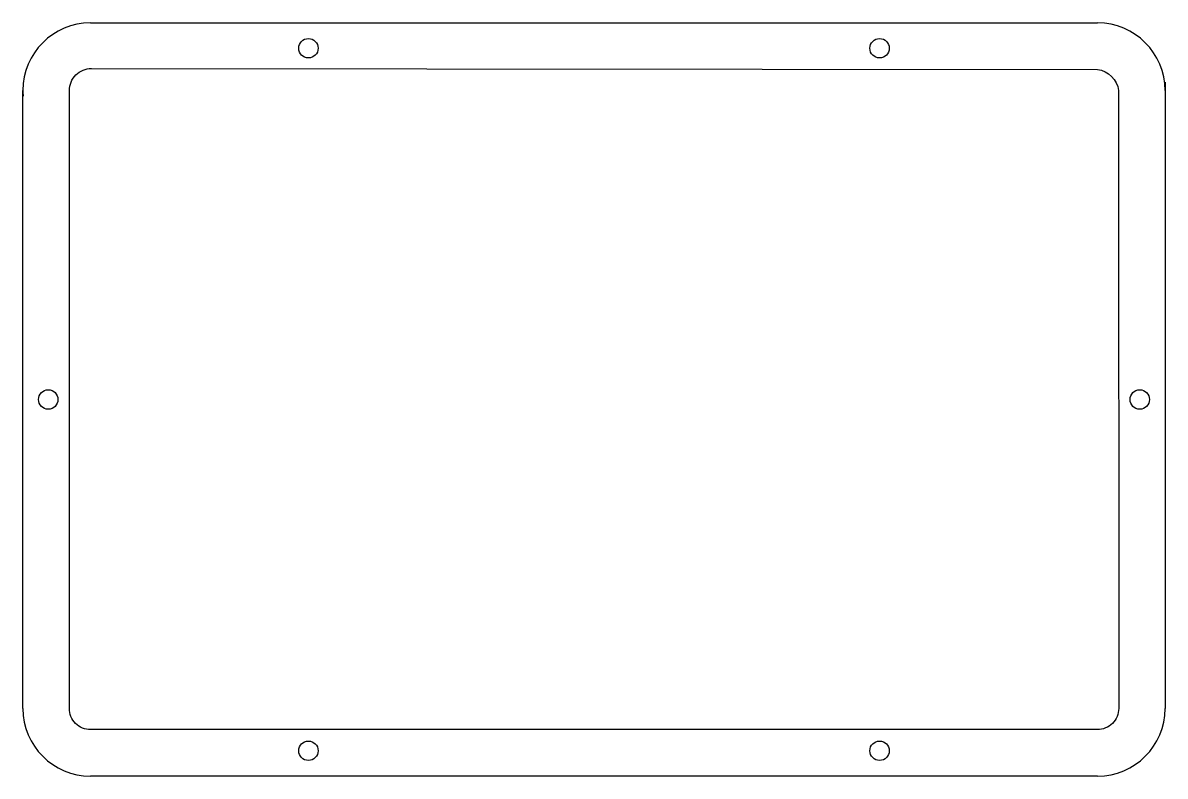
# Model space of a CAD drawing. Header units: millimetres. Extents: x -68 to 68, y -45 to 45.
import ezdxf

# ---------------------------------------------------------------- set-up
doc = ezdxf.new("R2010")
doc.units = ezdxf.units.MM
doc.layers.get('0').update_dxf_attribs({"linetype": 'CONTINUOUS'})

msp = doc.modelspace()

# ---------------------------------------------------------------- linework, layer by layer
for p, q in [((-59.5, 44.5), (59.5, 44.5)), ((-67.5, -36.5), (-67.5, 36.5)), ((67.5, 37.5), (67.5, -36.5)), ((59.5, -44.5), (-59.5, -44.5))]:
    msp.add_line(p, q)
msp.add_lwpolyline([(62.01, -36.49, -0.414256), (59.5, -39), (-59.5, -39, -0.423359), (-62, -36.5), (-62, 36.5, -0.414484), (-59.39, 39.11), (59.5, 39, -0.340539), (62, 36.51)], format="xyb", close=True)
for centre in [(-33.75, 41.5, -2), (33.75, 41.5, -2), (-64.5, 0, -2), (64.5, 0, -2), (-33.75, -41.5, -2), (33.75, -41.5, -2)]:
    msp.add_circle(centre, 1.15)
for centre, radius, start, end in [((-59.5, 36.5), 8, 90, 180), ((59.5, 36.5), 8, 0, 90), ((-59.7, 36.7), 7.8, 181.4709, 186.3498), ((-59.5, -36.5), 8, 180, 270), ((59.5, -36.5), 8, 270, 360)]:
    msp.add_arc(centre, radius, start, end)

doc.saveas('drawing.dxf')
